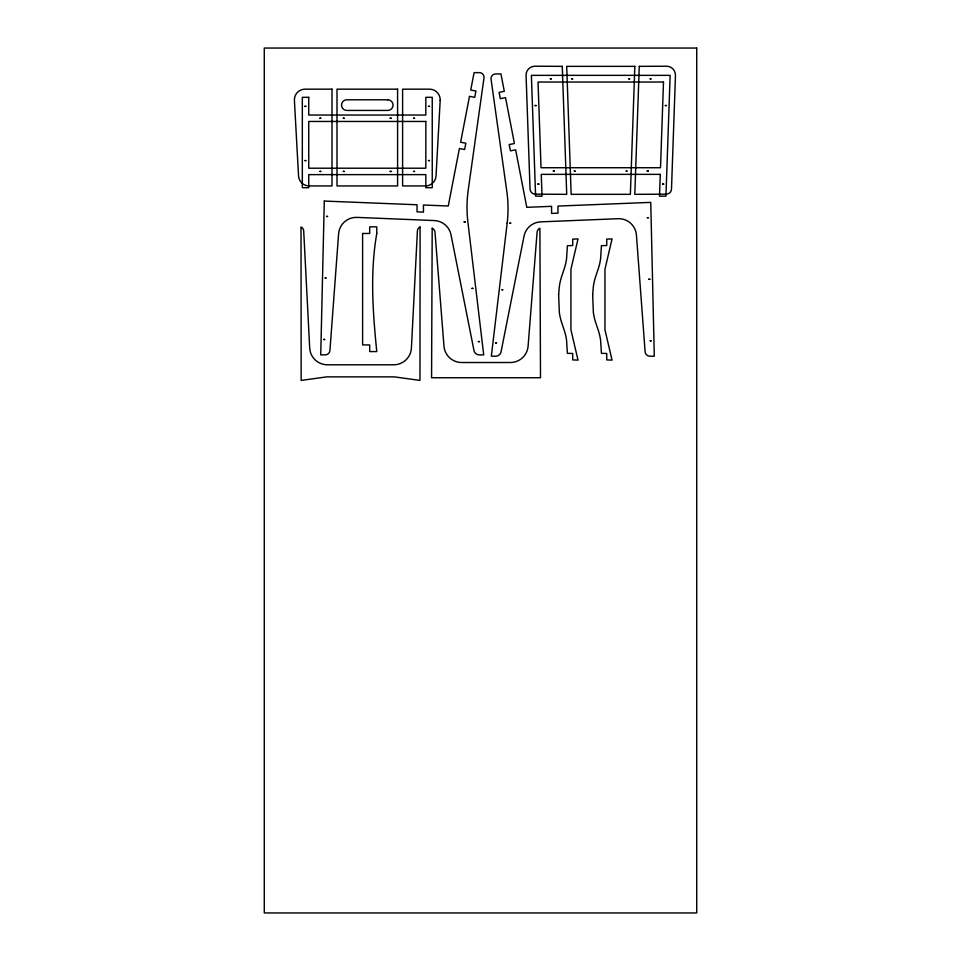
<?xml version="1.0" encoding="UTF-8"?>
<svg xmlns="http://www.w3.org/2000/svg" width="961" height="961" viewBox="0 0 961 961"><rect width="100%" height="100%" fill="white"/><g stroke="black" fill="none" stroke-linecap="round" stroke-linejoin="round"><path stroke-width="1.44" d="M420.089 227L419.969 380.412L394.31 376.868L326.8 376.868L301.153 380.412L301.021 227A4.661 4.661 0 0 1 303.7 230.976L309.694 347.978A17.718 17.718 0 0 0 327.401 364.796L393.71 364.796A17.718 17.718 0 0 0 411.416 347.978L417.41 230.976A4.661 4.661 0 0 1 420.089 227M432.198 228.25L431.573 377.745L540.502 377.745L539.89 228.25A4.793 4.793 0 0 0 537.091 232.238L528.094 346.188A17.718 17.718 0 0 1 510.423 362.513L461.652 362.513A17.718 17.718 0 0 1 443.982 346.188L434.985 232.238A4.793 4.793 0 0 0 432.198 228.25M558.629 294.546L559.35 312.577A58.921 58.921 0 0 0 561.332 321.527L564.587 331.317A58.921 58.921 0 0 1 566.57 340.254L567.386 353.324L572.708 353.504L572.708 359.919L578.017 360.111L570.93 329.815L570.93 269.212L578.017 238.917L572.708 239.109L572.708 245.523L567.386 245.704L566.57 258.773A58.921 58.921 0 0 1 564.587 267.711L561.332 277.501A58.921 58.921 0 0 0 559.35 286.45L558.629 294.546M592.661 294.546L593.369 312.577A58.921 58.921 0 0 0 595.364 321.527L598.619 331.317A58.921 58.921 0 0 1 600.601 340.254L601.418 353.324L606.739 353.504L606.739 359.919L612.049 360.111L604.962 329.815L604.962 269.212L612.049 238.917L606.739 239.109L606.739 245.523L601.418 245.704L600.601 258.773A58.921 58.921 0 0 1 598.619 267.711L595.364 277.501A58.921 58.921 0 0 0 593.369 286.45L592.661 294.546M324.289 201.065L320.734 354.885L325.166 354.885A4.769 4.769 0 0 0 329.935 350.465L338.608 233.787A17.718 17.718 0 0 1 357.011 217.39L434.348 220.562A17.718 17.718 0 0 1 451.009 234.82L473.989 350.549A5.394 5.394 0 0 0 479.275 354.885L483.707 354.885L467.875 221.907A123.356 123.356 0 0 1 468.211 190.158L483.996 77.889A4.625 4.625 0 0 0 479.419 72.628L474.097 72.628L470.722 90.022L475.947 91.043L474.734 97.337L469.509 96.328L460.619 142.228L465.845 143.237L464.619 149.532L459.394 148.523L448.258 206.014L423.465 205.017L423.465 212.117L417.05 211.852L417.05 204.765L324.289 201.065M305.009 106.323L306.066 106.431L305.021 106.251M305.009 160.559L306.066 160.667L305.021 160.523M319.929 118.215L320.986 118.287L319.929 118.179M319.929 171.382L320.986 171.466L319.929 171.346M326.608 216.405L327.665 216.525L326.62 216.333M325.19 277.933L326.247 278.017L325.19 277.897M323.773 339.473L324.83 339.545L323.773 339.425M343.341 118.215L344.41 118.287L343.353 118.179M343.341 171.382L344.41 171.466L343.353 171.346M390.178 118.215L391.235 118.287L390.178 118.215M390.178 171.382L391.235 171.466L390.178 171.382M413.59 118.215L414.647 118.323L413.602 118.179M413.59 171.382L414.659 171.466L413.602 171.346M428.51 106.323L429.567 106.431L428.522 106.251M428.51 160.559L429.567 160.631L428.51 160.523M464.139 221.871L465.196 221.943L464.139 221.871M472.055 288.36L473.112 288.48L472.055 288.324M478.386 341.551L479.443 341.623L478.386 341.551M495.588 342.861L496.645 342.969L495.6 342.825M501.93 289.669L502.987 289.778L501.93 289.597M509.835 223.18L510.892 223.288L509.847 223.108M535.121 105.518L536.178 105.59L535.121 105.518M537.86 184.031L538.917 184.116L537.86 184.031M550.341 78.85L551.398 78.958L550.353 78.778M553.332 170.962L554.389 171.046L553.332 170.962M571.747 78.838L572.804 78.946L571.759 78.766M574.282 171.07L575.339 171.178L574.294 170.986M628.722 78.838L629.779 78.946L628.734 78.766M626.188 171.07L627.245 171.178L626.2 170.986M634.837 66.357L630.368 194.338L571.158 194.338L566.702 66.357L634.837 66.357M639.269 66.357L634.801 194.338L666.213 194.17A5.322 5.322 0 0 0 671.499 189.041L675.463 75.39A8.865 8.865 0 0 0 666.562 66.225L639.269 66.357M650.129 78.85L651.186 78.958L650.141 78.778M647.149 170.962L648.207 171.046L647.149 170.962M647.378 217.715L648.423 217.835L647.378 217.679M648.795 279.243L649.852 279.327L648.795 279.243M650.213 340.771L651.27 340.855L650.213 340.735M660.279 174.361L659.522 196.188L665.937 196.152L670.141 75.354L531.385 75.354L535.601 196.152L542.016 196.188L541.259 174.361L660.279 174.361M663.498 82.033L660.507 167.731L541.019 167.731L538.04 82.033L663.498 82.033M662.622 184.031L663.679 184.116L662.622 184.031M665.348 105.518L666.417 105.59L665.348 105.518M440.186 100.388L436.042 175.887A10.631 10.631 0 0 1 425.423 185.941L402.599 185.941L402.599 89.169L429.567 89.169A10.631 10.631 0 0 1 440.186 100.388M507.168 223.216L491.335 356.195L495.768 356.195A5.394 5.394 0 0 0 501.053 351.846L524.033 236.13A17.718 17.718 0 0 1 540.695 221.871L618.031 218.7A17.718 17.718 0 0 1 636.434 235.085L645.107 351.774A4.769 4.769 0 0 0 649.864 356.195L654.297 356.195L650.753 202.375L557.981 206.074L557.981 213.162L551.578 213.414L551.578 206.327L526.784 207.324L515.649 149.832L510.423 150.841L509.198 144.546L514.423 143.537L505.534 97.638L500.309 98.647L499.095 92.34L504.309 91.331L500.945 73.937L495.624 73.937A4.625 4.625 0 0 0 491.047 79.198L506.831 191.467A123.356 123.356 0 0 1 507.168 223.216M376.784 233.475C369.937 272.504 372.808 312.481 376.784 351.57L369.697 351.57L369.697 344.927L362.609 344.927L362.609 233.475L369.697 233.475L369.697 226.844L376.784 226.844L376.784 233.475M696.725 48.05L264.275 48.05L264.275 912.95L696.725 912.95L696.725 48.05M331.989 89.169L305.021 89.169A10.631 10.631 0 0 0 294.402 100.388L298.547 175.887A10.631 10.631 0 0 0 309.166 185.941L331.989 185.941L331.989 89.169M397.59 89.169L336.999 89.169L336.999 185.941L397.59 185.941L397.59 89.169M308.745 97.325L302.331 97.325L302.331 187.707L308.745 187.707L308.745 174.626L425.831 174.626L425.831 187.707L432.246 187.707L432.246 97.325L425.831 97.325L425.831 115.044L308.745 115.044L308.745 97.325M387.727 99.8L346.861 99.8A5.322 5.322 0 0 0 341.539 105.121A5.322 5.322 0 0 0 346.861 110.431L387.727 110.431A5.322 5.322 0 0 0 393.049 105.121A5.322 5.322 0 0 0 387.727 99.8M425.831 121.458L308.745 121.458L308.745 168.211L425.831 168.211L425.831 121.458M562.269 66.357L534.977 66.213A8.865 8.865 0 0 0 526.075 75.39L530.04 189.041A5.322 5.322 0 0 0 535.325 194.17L566.726 194.338L562.269 66.357"/></g></svg>
